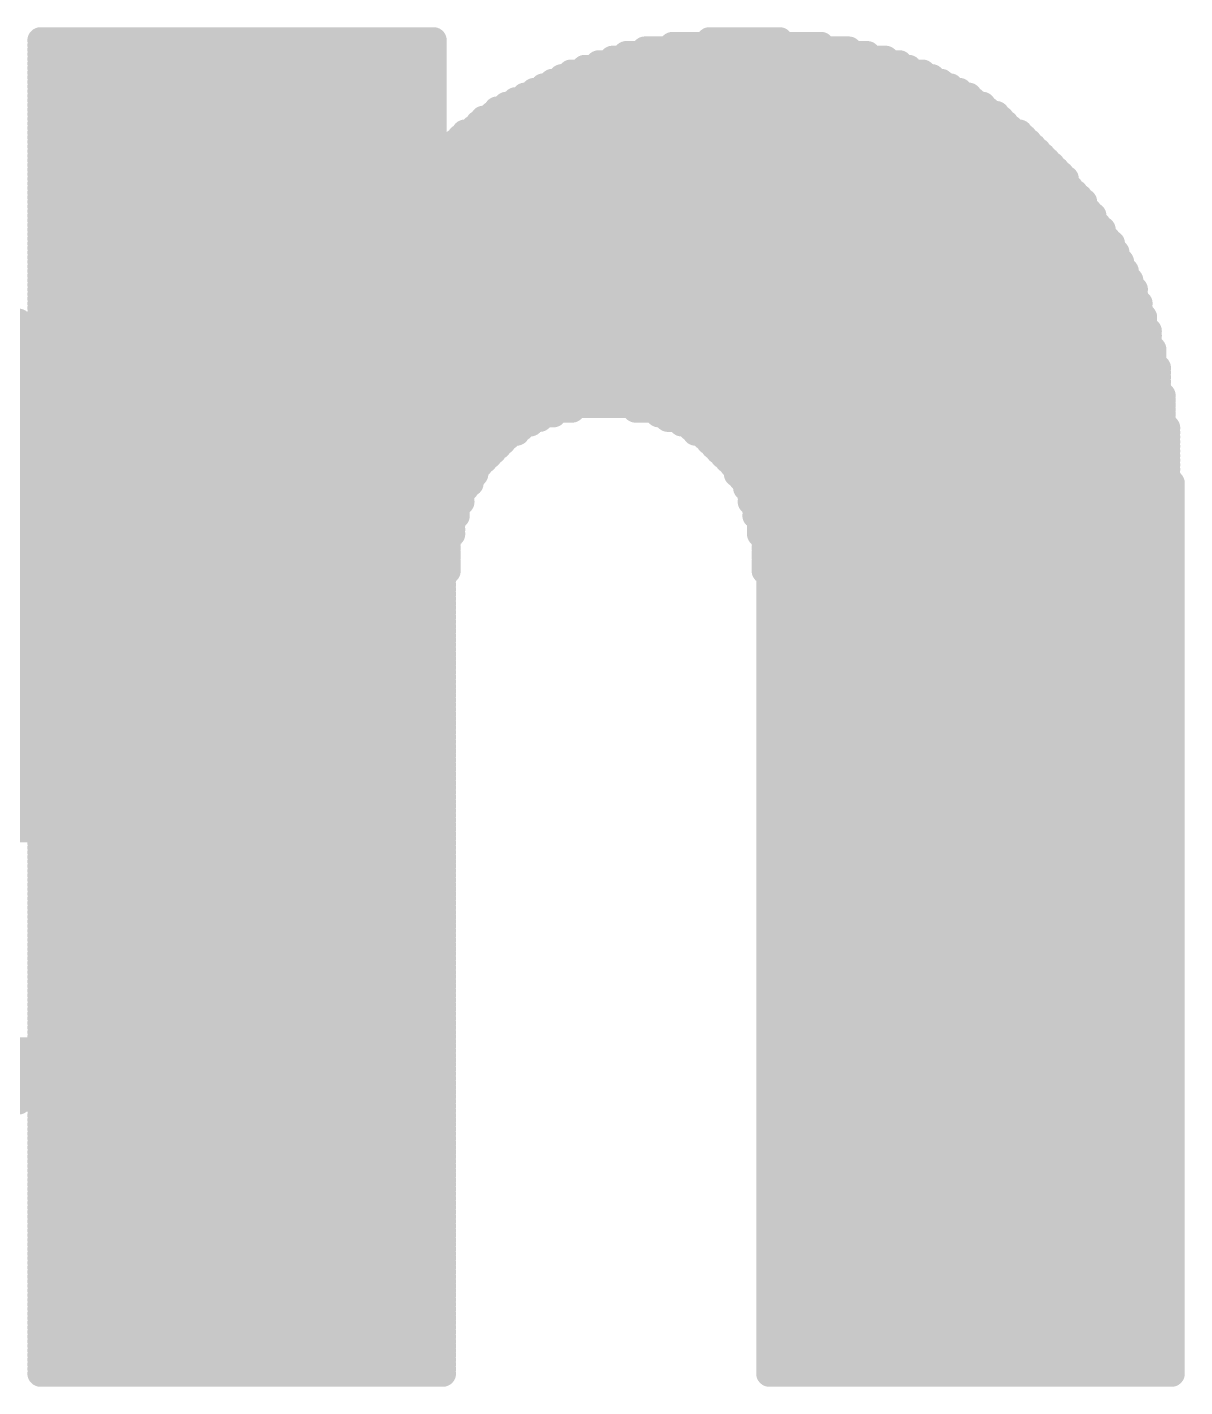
# Model space of a CAD drawing. Extents: x 97 to 206, y 100 to 175.
# Drawn here: x 149.69 to 151.881, y 147.987 to 150.56 of the extents above; entities that cross this region are included whole.
import ezdxf

# ---------------------------------------------------------------- set-up
doc = ezdxf.new("R2010")
doc.units = 0
doc.layers.get('0').update_dxf_attribs({"linetype": 'CONTINUOUS'})
doc.layers.add('SILK-TOP_PHO', color=9, linetype='CONTINUOUS')

# ---------------------------------------------------------------- blocks, each defined once
blk = doc.blocks.new('ROUND_117')
at = {"const_width": 0.02502}
blk.add_lwpolyline([(-0.01251, 0, 1), (0.01251, 0, 1)], format="xyb", close=True, dxfattribs=at)

msp = doc.modelspace()

# ---------------------------------------------------------------- linework, layer by layer
at = {"layer": 'SILK-TOP_PHO', "const_width": 0.050038}
for points in [[(149.714966, 150.535386), (150.458678, 150.535386)], [(149.714966, 150.526496), (150.458678, 150.526496)], [(150.911052, 150.526496), (151.19223, 150.526496)], [(150.980902, 150.535386), (151.113744, 150.535386)], [(149.714966, 150.51786), (150.458678, 150.51786)], [(149.714966, 150.509224), (150.458678, 150.509224)], [(150.823676, 150.509224), (151.279606, 150.509224)], [(150.858728, 150.51786), (151.244554, 150.51786)], [(149.714966, 150.500334), (150.458678, 150.500334)], [(149.714966, 150.491698), (150.458678, 150.491698)], [(149.714966, 150.483062), (150.458678, 150.483062)], [(150.74519, 150.483062), (151.358092, 150.483062)], [(150.771352, 150.491698), (151.340566, 150.491698)], [(150.797514, 150.500334), (151.314404, 150.500334)], [(149.714966, 150.474172), (150.458678, 150.474172)], [(149.714966, 150.465536), (150.458678, 150.465536)], [(149.714966, 150.456646), (150.458678, 150.456646)], [(150.683976, 150.456646), (151.419306, 150.456646)], [(150.701502, 150.465536), (151.40178, 150.465536)], [(150.719028, 150.474172), (151.384254, 150.474172)], [(149.714966, 150.44801), (150.458678, 150.44801)], [(149.714966, 150.439374), (150.458678, 150.439374)], [(149.714966, 150.430484), (150.458678, 150.430484)], [(150.631652, 150.430484), (151.47163, 150.430484)], [(150.649178, 150.439374), (151.454104, 150.439374)], [(150.666704, 150.44801), (151.436578, 150.44801)], [(149.714966, 150.421848), (150.458678, 150.421848)], [(149.714966, 150.413212), (150.458678, 150.413212)], [(149.714966, 150.404322), (150.458678, 150.404322)], [(150.579328, 150.404322), (151.506428, 150.404322)], [(150.596854, 150.413212), (151.497792, 150.413212)], [(150.614126, 150.421848), (151.480266, 150.421848)], [(149.714966, 150.395686), (150.458678, 150.395686)], [(149.714966, 150.386796), (150.458678, 150.386796)], [(149.714966, 150.37816), (150.458678, 150.37816)], [(150.544276, 150.37816), (151.54148, 150.37816)], [(150.553166, 150.386796), (151.532844, 150.386796)], [(150.570438, 150.395686), (151.523954, 150.395686)], [(149.714966, 150.369524), (150.458678, 150.369524)], [(149.714966, 150.360634), (150.458678, 150.360634)], [(149.714966, 150.351998), (150.458678, 150.351998)], [(150.509478, 150.351998), (151.576278, 150.351998)], [(150.518114, 150.360634), (151.567642, 150.360634)], [(150.53564, 150.369524), (151.550116, 150.369524)], [(149.714966, 150.343362), (150.458678, 150.343362)], [(149.714966, 150.334472), (150.458678, 150.334472)], [(149.714966, 150.325836), (150.458678, 150.325836)], [(150.483316, 150.325836), (151.602694, 150.325836)], [(150.491952, 150.334472), (151.593804, 150.334472)], [(150.500588, 150.343362), (151.585168, 150.343362)], [(149.714966, 150.316946), (150.458678, 150.316946)], [(149.714966, 150.30831), (151.619966, 150.30831)], [(149.714966, 150.299674), (151.628856, 150.299674)], [(150.474426, 150.316946), (151.61133, 150.316946)], [(149.714966, 150.290784), (151.637492, 150.290784)], [(149.714966, 150.282148), (151.646128, 150.282148)], [(149.714966, 150.273512), (151.655018, 150.273512)], [(149.714966, 150.264622), (151.655018, 150.264622)], [(149.714966, 150.255986), (151.663654, 150.255986)], [(149.714966, 150.247096), (151.672544, 150.247096)], [(149.714966, 150.23846), (151.68118, 150.23846)], [(149.714966, 150.229824), (151.689816, 150.229824)], [(149.714966, 150.220934), (151.689816, 150.220934)], [(149.714966, 150.212298), (151.698706, 150.212298)], [(149.714966, 150.203662), (151.707342, 150.203662)], [(149.714966, 150.194772), (151.707342, 150.194772)], [(149.714966, 150.186136), (151.715978, 150.186136)], [(149.714966, 150.177246), (151.724868, 150.177246)], [(149.714966, 150.16861), (151.724868, 150.16861)], [(149.714966, 150.159974), (151.733504, 150.159974)], [(149.714966, 150.151084), (151.742394, 150.151084)], [(149.714966, 150.142448), (151.742394, 150.142448)], [(149.714966, 150.133812), (151.75103, 150.133812)], [(149.714966, 150.124922), (151.75103, 150.124922)], [(149.714966, 150.116286), (151.759666, 150.116286)], [(149.714966, 150.107396), (151.759666, 150.107396)], [(149.714966, 150.09876), (151.768556, 150.09876)], [(149.714966, 150.090124), (151.768556, 150.090124)], [(149.714966, 150.081234), (151.777192, 150.081234)], [(149.714966, 150.072598), (151.777192, 150.072598)], [(149.714966, 150.063962), (151.785828, 150.063962)], [(149.714966, 150.055072), (151.785828, 150.055072)], [(149.714966, 150.046436), (151.785828, 150.046436)], [(149.714966, 150.037546), (151.794718, 150.037546)], [(149.714966, 150.02891), (151.794718, 150.02891)], [(149.714966, 150.020274), (151.794718, 150.020274)], [(147.593304, 149.994112), (149.673056, 149.994112)], [(147.60194, 150.002748), (149.673056, 150.002748)], [(149.714966, 150.011384), (151.803354, 150.011384)], [(149.714966, 150.002748), (151.803354, 150.002748)], [(149.714966, 149.994112), (151.803354, 149.994112)], [(147.575778, 149.967696), (149.690328, 149.967696)], [(147.584414, 149.985222), (149.681692, 149.985222)], [(147.584414, 149.976586), (149.690328, 149.976586)], [(149.714966, 149.985222), (151.812244, 149.985222)], [(149.714966, 149.976586), (151.812244, 149.976586)], [(149.714966, 149.967696), (151.812244, 149.967696)], [(147.558252, 149.941534), (151.82088, 149.941534)], [(147.566888, 149.95906), (149.699218, 149.95906)], [(147.566888, 149.950424), (151.82088, 149.950424)], [(149.714966, 149.95906), (151.812244, 149.95906)], [(147.549616, 149.932898), (151.82088, 149.932898)], [(148.667216, 149.924262), (151.82088, 149.924262)], [(148.745702, 149.915372), (151.829516, 149.915372)], [(148.780754, 149.906736), (151.829516, 149.906736)], [(148.815552, 149.897846), (151.829516, 149.897846)], [(148.833078, 149.88921), (151.829516, 149.88921)], [(148.85924, 149.880574), (151.829516, 149.880574)], [(148.876766, 149.871684), (151.829516, 149.871684)], [(148.894038, 149.863048), (151.838406, 149.863048)], [(148.911564, 149.854412), (151.838406, 149.854412)], [(148.920454, 149.845522), (151.838406, 149.845522)], [(148.937726, 149.836886), (150.720806, 149.836886)], [(150.841202, 149.836886), (151.838406, 149.836886)], [(148.946616, 149.827996), (150.685754, 149.827996)], [(148.955252, 149.81936), (150.659592, 149.81936)], [(148.972778, 149.810724), (150.642066, 149.810724)], [(150.88489, 149.827996), (151.838406, 149.827996)], [(150.902416, 149.81936), (151.838406, 149.81936)], [(150.928578, 149.810724), (151.838406, 149.810724)], [(148.981414, 149.801834), (150.624794, 149.801834)], [(148.990304, 149.793198), (150.615904, 149.793198)], [(148.99894, 149.784562), (150.598378, 149.784562)], [(150.946104, 149.801834), (151.847042, 149.801834)], [(150.95474, 149.793198), (151.847042, 149.793198)], [(150.972266, 149.784562), (151.847042, 149.784562)], [(149.007576, 149.775672), (150.589742, 149.775672)], [(149.016466, 149.767036), (150.581106, 149.767036)], [(149.025102, 149.758146), (150.572216, 149.758146)], [(150.980902, 149.775672), (151.847042, 149.775672)], [(150.989538, 149.767036), (151.847042, 149.767036)], [(150.998428, 149.758146), (151.847042, 149.758146)], [(149.033738, 149.74951), (150.56358, 149.74951)], [(149.042628, 149.740874), (150.554944, 149.740874)], [(149.042628, 149.731984), (150.546054, 149.731984)], [(151.007064, 149.74951), (151.847042, 149.74951)], [(151.015954, 149.740874), (151.847042, 149.740874)], [(151.02459, 149.731984), (151.847042, 149.731984)], [(149.051264, 149.723348), (150.537418, 149.723348)], [(149.060154, 149.714712), (150.537418, 149.714712)], [(149.06879, 149.705822), (150.528528, 149.705822)], [(151.033226, 149.723348), (151.847042, 149.723348)], [(151.033226, 149.714712), (151.847042, 149.714712)], [(151.042116, 149.705822), (151.847042, 149.705822)], [(149.06879, 149.697186), (150.528528, 149.697186)], [(149.077426, 149.688296), (150.519892, 149.688296)], [(149.077426, 149.67966), (150.511256, 149.67966)], [(151.050752, 149.697186), (151.855678, 149.697186)], [(151.050752, 149.688296), (151.855678, 149.688296)], [(151.059388, 149.67966), (151.855678, 149.67966)], [(149.086316, 149.671024), (150.511256, 149.671024)], [(149.086316, 149.662134), (150.511256, 149.662134)], [(149.094952, 149.653498), (150.502366, 149.653498)], [(151.059388, 149.671024), (151.855678, 149.671024)], [(151.059388, 149.662134), (151.855678, 149.662134)], [(151.068278, 149.653498), (151.855678, 149.653498)], [(149.094952, 149.644862), (150.502366, 149.644862)], [(149.103588, 149.635972), (150.502366, 149.635972)], [(149.103588, 149.627336), (150.49373, 149.627336)], [(151.068278, 149.644862), (151.855678, 149.644862)], [(151.068278, 149.635972), (151.855678, 149.635972)], [(151.076914, 149.627336), (151.855678, 149.627336)], [(149.103588, 149.618446), (150.49373, 149.618446)], [(149.103588, 149.60981), (150.49373, 149.60981)], [(149.112478, 149.601174), (150.49373, 149.601174)], [(151.076914, 149.618446), (151.855678, 149.618446)], [(151.076914, 149.60981), (151.855678, 149.60981)], [(151.076914, 149.601174), (151.855678, 149.601174)], [(149.112478, 149.592284), (150.485094, 149.592284)], [(149.112478, 149.583648), (150.485094, 149.583648)], [(149.112478, 149.575012), (150.485094, 149.575012)], [(151.085804, 149.592284), (151.855678, 149.592284)], [(151.085804, 149.583648), (151.855678, 149.583648)], [(151.085804, 149.575012), (151.855678, 149.575012)], [(149.121114, 149.566122), (150.485094, 149.566122)], [(149.121114, 149.557486), (150.485094, 149.557486)], [(149.121114, 149.548596), (150.485094, 149.548596)], [(151.085804, 149.566122), (151.855678, 149.566122)], [(151.085804, 149.557486), (151.855678, 149.557486)], [(151.085804, 149.548596), (151.855678, 149.548596)], [(149.121114, 149.53996), (150.485094, 149.53996)], [(149.121114, 149.531324), (150.485094, 149.531324)], [(151.085804, 149.53996), (151.855678, 149.53996)], [(151.085804, 149.531324), (151.855678, 149.531324)], [(146.789902, 149.513798), (150.476204, 149.513798)], [(146.789902, 149.505162), (150.476204, 149.505162)], [(149.121114, 149.522434), (150.476204, 149.522434)], [(151.09444, 149.522434), (151.855678, 149.522434)], [(151.09444, 149.513798), (151.855678, 149.513798)], [(151.09444, 149.505162), (151.855678, 149.505162)], [(146.789902, 149.496272), (150.476204, 149.496272)], [(146.789902, 149.487636), (150.476204, 149.487636)], [(146.789902, 149.478746), (150.476204, 149.478746)], [(151.09444, 149.496272), (151.855678, 149.496272)], [(151.09444, 149.487636), (151.855678, 149.487636)], [(151.09444, 149.478746), (151.855678, 149.478746)], [(146.781266, 149.47011), (150.476204, 149.47011)], [(146.781266, 149.461474), (150.476204, 149.461474)], [(146.781266, 149.452584), (150.476204, 149.452584)], [(151.09444, 149.47011), (151.855678, 149.47011)], [(151.09444, 149.461474), (151.855678, 149.461474)], [(151.09444, 149.452584), (151.855678, 149.452584)], [(146.772376, 149.426422), (150.476204, 149.426422)], [(146.781266, 149.443948), (150.476204, 149.443948)], [(146.781266, 149.435312), (150.476204, 149.435312)], [(151.09444, 149.443948), (151.855678, 149.443948)], [(151.09444, 149.435312), (151.855678, 149.435312)], [(151.09444, 149.426422), (151.855678, 149.426422)], [(146.76374, 149.408896), (150.476204, 149.408896)], [(146.76374, 149.40026), (150.476204, 149.40026)], [(146.772376, 149.417786), (150.476204, 149.417786)], [(151.09444, 149.417786), (151.855678, 149.417786)], [(151.09444, 149.408896), (151.855678, 149.408896)], [(151.09444, 149.40026), (151.855678, 149.40026)], [(146.746214, 149.374098), (150.476204, 149.374098)], [(146.755104, 149.391624), (150.476204, 149.391624)], [(146.755104, 149.382734), (150.476204, 149.382734)], [(151.09444, 149.391624), (151.855678, 149.391624)], [(151.09444, 149.382734), (151.855678, 149.382734)], [(151.09444, 149.374098), (151.855678, 149.374098)], [(146.728688, 149.347936), (150.476204, 149.347936)], [(146.737578, 149.356572), (150.476204, 149.356572)], [(146.746214, 149.365462), (150.476204, 149.365462)], [(151.09444, 149.365462), (151.855678, 149.365462)], [(151.09444, 149.356572), (151.855678, 149.356572)], [(151.09444, 149.347936), (151.855678, 149.347936)], [(146.702526, 149.321774), (150.476204, 149.321774)], [(146.711416, 149.33041), (150.476204, 149.33041)], [(146.720052, 149.339046), (150.476204, 149.339046)], [(151.09444, 149.339046), (151.855678, 149.339046)], [(151.09444, 149.33041), (151.855678, 149.33041)], [(151.09444, 149.321774), (151.855678, 149.321774)], [(146.667728, 149.295612), (150.476204, 149.295612)], [(146.685254, 149.304248), (150.476204, 149.304248)], [(146.69389, 149.312884), (150.476204, 149.312884)], [(151.09444, 149.312884), (151.855678, 149.312884)], [(151.09444, 149.304248), (151.855678, 149.304248)], [(151.09444, 149.295612), (151.855678, 149.295612)], [(146.62404, 149.269196), (150.476204, 149.269196)], [(146.641566, 149.278086), (150.476204, 149.278086)], [(146.658838, 149.286722), (150.476204, 149.286722)], [(151.09444, 149.286722), (151.855678, 149.286722)], [(151.09444, 149.278086), (151.855678, 149.278086)], [(151.09444, 149.269196), (151.855678, 149.269196)], [(146.126454, 149.251924), (150.476204, 149.251924)], [(146.126454, 149.243034), (150.476204, 149.243034)], [(146.588988, 149.26056), (150.476204, 149.26056)], [(151.09444, 149.26056), (151.855678, 149.26056)], [(151.09444, 149.251924), (151.855678, 149.251924)], [(151.09444, 149.243034), (151.855678, 149.243034)], [(146.117564, 149.225762), (150.476204, 149.225762)], [(146.117564, 149.216872), (150.476204, 149.216872)], [(146.126454, 149.234398), (150.476204, 149.234398)], [(151.09444, 149.234398), (151.855678, 149.234398)], [(151.09444, 149.225762), (151.855678, 149.225762)], [(151.09444, 149.216872), (151.855678, 149.216872)], [(146.100038, 149.19071), (150.476204, 149.19071)], [(146.108928, 149.208236), (150.476204, 149.208236)], [(146.108928, 149.199346), (150.476204, 149.199346)], [(151.09444, 149.208236), (151.855678, 149.208236)], [(151.09444, 149.199346), (151.855678, 149.199346)], [(151.09444, 149.19071), (151.855678, 149.19071)], [(146.091402, 149.164548), (150.476204, 149.164548)], [(146.100038, 149.182074), (150.476204, 149.182074)], [(146.100038, 149.173184), (150.476204, 149.173184)], [(151.09444, 149.182074), (151.855678, 149.182074)], [(151.09444, 149.173184), (151.855678, 149.173184)], [(151.09444, 149.164548), (151.855678, 149.164548)], [(146.082766, 149.147022), (150.476204, 149.147022)], [(146.082766, 149.138386), (150.476204, 149.138386)], [(146.091402, 149.155912), (150.476204, 149.155912)], [(151.09444, 149.155912), (151.855678, 149.155912)], [(151.09444, 149.147022), (151.855678, 149.147022)], [(151.09444, 149.138386), (151.855678, 149.138386)], [(146.06524, 149.112224), (150.476204, 149.112224)], [(146.073876, 149.129496), (150.476204, 149.129496)], [(146.073876, 149.12086), (150.476204, 149.12086)], [(151.09444, 149.129496), (151.855678, 149.129496)], [(151.09444, 149.12086), (151.855678, 149.12086)], [(151.09444, 149.112224), (151.855678, 149.112224)], [(146.056604, 149.086062), (150.476204, 149.086062)], [(146.06524, 149.103334), (150.476204, 149.103334)], [(146.06524, 149.094698), (150.476204, 149.094698)], [(151.09444, 149.103334), (151.855678, 149.103334)], [(151.09444, 149.094698), (151.855678, 149.094698)], [(151.09444, 149.086062), (151.855678, 149.086062)], [(146.047714, 149.068536), (150.476204, 149.068536)], [(146.047714, 149.059646), (150.476204, 149.059646)], [(146.056604, 149.077172), (150.476204, 149.077172)], [(151.09444, 149.077172), (151.855678, 149.077172)], [(151.09444, 149.068536), (151.855678, 149.068536)], [(151.09444, 149.059646), (151.855678, 149.059646)], [(146.039078, 149.05101), (150.476204, 149.05101)], [(146.039078, 149.042374), (150.476204, 149.042374)], [(151.09444, 149.05101), (151.855678, 149.05101)], [(151.09444, 149.042374), (151.855678, 149.042374)], [(149.714966, 149.033484), (150.476204, 149.033484)], [(149.714966, 149.024848), (150.476204, 149.024848)], [(149.714966, 149.016212), (150.476204, 149.016212)], [(151.09444, 149.033484), (151.855678, 149.033484)], [(151.09444, 149.024848), (151.855678, 149.024848)], [(151.09444, 149.016212), (151.855678, 149.016212)], [(149.714966, 149.007322), (150.476204, 149.007322)], [(149.714966, 148.998686), (150.476204, 148.998686)], [(149.714966, 148.989796), (150.476204, 148.989796)], [(151.09444, 149.007322), (151.855678, 149.007322)], [(151.09444, 148.998686), (151.855678, 148.998686)], [(151.09444, 148.989796), (151.855678, 148.989796)], [(149.714966, 148.98116), (150.476204, 148.98116)], [(149.714966, 148.972524), (150.476204, 148.972524)], [(149.714966, 148.963634), (150.476204, 148.963634)], [(151.09444, 148.98116), (151.855678, 148.98116)], [(151.09444, 148.972524), (151.855678, 148.972524)], [(151.09444, 148.963634), (151.855678, 148.963634)], [(149.714966, 148.954998), (150.476204, 148.954998)], [(149.714966, 148.946362), (150.476204, 148.946362)], [(149.714966, 148.937472), (150.476204, 148.937472)], [(151.09444, 148.954998), (151.855678, 148.954998)], [(151.09444, 148.946362), (151.855678, 148.946362)], [(151.09444, 148.937472), (151.855678, 148.937472)], [(149.714966, 148.928836), (150.476204, 148.928836)], [(149.714966, 148.919946), (150.476204, 148.919946)], [(149.714966, 148.91131), (150.476204, 148.91131)], [(151.09444, 148.928836), (151.855678, 148.928836)], [(151.09444, 148.919946), (151.855678, 148.919946)], [(151.09444, 148.91131), (151.855678, 148.91131)], [(149.714966, 148.902674), (150.476204, 148.902674)], [(149.714966, 148.893784), (150.476204, 148.893784)], [(149.714966, 148.885148), (150.476204, 148.885148)], [(151.09444, 148.902674), (151.855678, 148.902674)], [(151.09444, 148.893784), (151.855678, 148.893784)], [(151.09444, 148.885148), (151.855678, 148.885148)], [(149.714966, 148.876512), (150.476204, 148.876512)], [(149.714966, 148.867622), (150.476204, 148.867622)], [(149.714966, 148.858986), (150.476204, 148.858986)], [(151.09444, 148.876512), (151.855678, 148.876512)], [(151.09444, 148.867622), (151.855678, 148.867622)], [(151.09444, 148.858986), (151.855678, 148.858986)], [(149.714966, 148.850096), (150.476204, 148.850096)], [(149.714966, 148.84146), (150.476204, 148.84146)], [(149.714966, 148.832824), (150.476204, 148.832824)], [(151.09444, 148.850096), (151.855678, 148.850096)], [(151.09444, 148.84146), (151.855678, 148.84146)], [(151.09444, 148.832824), (151.855678, 148.832824)], [(149.714966, 148.823934), (150.476204, 148.823934)], [(149.714966, 148.815298), (150.476204, 148.815298)], [(149.714966, 148.806662), (150.476204, 148.806662)], [(151.09444, 148.823934), (151.855678, 148.823934)], [(151.09444, 148.815298), (151.855678, 148.815298)], [(151.09444, 148.806662), (151.855678, 148.806662)], [(149.714966, 148.797772), (150.476204, 148.797772)], [(149.714966, 148.789136), (150.476204, 148.789136)], [(149.714966, 148.780246), (150.476204, 148.780246)], [(151.09444, 148.797772), (151.855678, 148.797772)], [(151.09444, 148.789136), (151.855678, 148.789136)], [(151.09444, 148.780246), (151.855678, 148.780246)], [(149.714966, 148.77161), (150.476204, 148.77161)], [(149.714966, 148.762974), (150.476204, 148.762974)], [(149.714966, 148.754084), (150.476204, 148.754084)], [(151.09444, 148.77161), (151.855678, 148.77161)], [(151.09444, 148.762974), (151.855678, 148.762974)], [(151.09444, 148.754084), (151.855678, 148.754084)], [(149.714966, 148.745448), (150.476204, 148.745448)], [(149.714966, 148.736812), (150.476204, 148.736812)], [(149.714966, 148.727922), (150.476204, 148.727922)], [(151.09444, 148.745448), (151.855678, 148.745448)], [(151.09444, 148.736812), (151.855678, 148.736812)], [(151.09444, 148.727922), (151.855678, 148.727922)], [(149.714966, 148.719286), (150.476204, 148.719286)], [(149.714966, 148.710396), (150.476204, 148.710396)], [(149.714966, 148.70176), (150.476204, 148.70176)], [(151.09444, 148.719286), (151.855678, 148.719286)], [(151.09444, 148.710396), (151.855678, 148.710396)], [(151.09444, 148.70176), (151.855678, 148.70176)], [(149.714966, 148.693124), (150.476204, 148.693124)], [(149.714966, 148.684234), (150.476204, 148.684234)], [(149.714966, 148.675598), (150.476204, 148.675598)], [(151.09444, 148.693124), (151.855678, 148.693124)], [(151.09444, 148.684234), (151.855678, 148.684234)], [(151.09444, 148.675598), (151.855678, 148.675598)], [(149.714966, 148.666962), (150.476204, 148.666962)], [(149.714966, 148.658072), (150.476204, 148.658072)], [(149.714966, 148.649436), (150.476204, 148.649436)], [(151.09444, 148.666962), (151.855678, 148.666962)], [(151.09444, 148.658072), (151.855678, 148.658072)], [(151.09444, 148.649436), (151.855678, 148.649436)], [(147.540726, 148.623274), (150.476204, 148.623274)], [(149.714966, 148.640546), (150.476204, 148.640546)], [(149.714966, 148.63191), (150.476204, 148.63191)], [(151.09444, 148.640546), (151.855678, 148.640546)], [(151.09444, 148.63191), (151.855678, 148.63191)], [(151.09444, 148.623274), (151.855678, 148.623274)], [(147.549616, 148.614384), (150.476204, 148.614384)], [(147.558252, 148.605748), (150.476204, 148.605748)], [(147.558252, 148.597112), (149.699218, 148.597112)], [(149.714966, 148.597112), (150.476204, 148.597112)], [(151.09444, 148.614384), (151.855678, 148.614384)], [(151.09444, 148.605748), (151.855678, 148.605748)], [(151.09444, 148.597112), (151.855678, 148.597112)], [(147.566888, 148.588222), (149.699218, 148.588222)], [(147.566888, 148.579586), (149.690328, 148.579586)], [(147.575778, 148.570696), (149.690328, 148.570696)], [(149.714966, 148.588222), (150.476204, 148.588222)], [(149.714966, 148.579586), (150.476204, 148.579586)], [(149.714966, 148.570696), (150.476204, 148.570696)], [(151.09444, 148.588222), (151.855678, 148.588222)], [(151.09444, 148.579586), (151.855678, 148.579586)], [(151.09444, 148.570696), (151.855678, 148.570696)], [(147.584414, 148.56206), (149.681692, 148.56206)], [(147.593304, 148.553424), (149.681692, 148.553424)], [(149.714966, 148.56206), (150.476204, 148.56206)], [(149.714966, 148.553424), (150.476204, 148.553424)], [(151.09444, 148.56206), (151.855678, 148.56206)], [(151.09444, 148.553424), (151.855678, 148.553424)], [(147.593304, 148.544534), (149.673056, 148.544534)], [(147.60194, 148.535898), (149.673056, 148.535898)], [(147.610576, 148.527262), (149.673056, 148.527262)], [(149.714966, 148.544534), (150.476204, 148.544534)], [(149.714966, 148.535898), (150.476204, 148.535898)], [(149.714966, 148.527262), (150.476204, 148.527262)], [(151.09444, 148.544534), (151.855678, 148.544534)], [(151.09444, 148.535898), (151.855678, 148.535898)], [(151.09444, 148.527262), (151.855678, 148.527262)], [(149.714966, 148.518372), (150.476204, 148.518372)], [(149.714966, 148.509736), (150.476204, 148.509736)], [(149.714966, 148.500846), (150.476204, 148.500846)], [(151.09444, 148.518372), (151.855678, 148.518372)], [(151.09444, 148.509736), (151.855678, 148.509736)], [(151.09444, 148.500846), (151.855678, 148.500846)], [(149.714966, 148.49221), (150.476204, 148.49221)], [(149.714966, 148.483574), (150.476204, 148.483574)], [(149.714966, 148.474684), (150.476204, 148.474684)], [(151.09444, 148.49221), (151.855678, 148.49221)], [(151.09444, 148.483574), (151.855678, 148.483574)], [(151.09444, 148.474684), (151.855678, 148.474684)], [(149.714966, 148.466048), (150.476204, 148.466048)], [(149.714966, 148.457412), (150.476204, 148.457412)], [(149.714966, 148.448522), (150.476204, 148.448522)], [(151.09444, 148.466048), (151.855678, 148.466048)], [(151.09444, 148.457412), (151.855678, 148.457412)], [(151.09444, 148.448522), (151.855678, 148.448522)], [(149.714966, 148.439886), (150.476204, 148.439886)], [(149.714966, 148.430996), (150.476204, 148.430996)], [(149.714966, 148.42236), (150.476204, 148.42236)], [(151.09444, 148.439886), (151.855678, 148.439886)], [(151.09444, 148.430996), (151.855678, 148.430996)], [(151.09444, 148.42236), (151.855678, 148.42236)], [(149.714966, 148.413724), (150.476204, 148.413724)], [(149.714966, 148.404834), (150.476204, 148.404834)], [(149.714966, 148.396198), (150.476204, 148.396198)], [(151.09444, 148.413724), (151.855678, 148.413724)], [(151.09444, 148.404834), (151.855678, 148.404834)], [(151.09444, 148.396198), (151.855678, 148.396198)], [(149.714966, 148.387562), (150.476204, 148.387562)], [(149.714966, 148.378672), (150.476204, 148.378672)], [(149.714966, 148.370036), (150.476204, 148.370036)], [(151.09444, 148.387562), (151.855678, 148.387562)], [(151.09444, 148.378672), (151.855678, 148.378672)], [(151.09444, 148.370036), (151.855678, 148.370036)], [(149.714966, 148.361146), (150.476204, 148.361146)], [(149.714966, 148.35251), (150.476204, 148.35251)], [(149.714966, 148.343874), (150.476204, 148.343874)], [(151.09444, 148.361146), (151.855678, 148.361146)], [(151.09444, 148.35251), (151.855678, 148.35251)], [(151.09444, 148.343874), (151.855678, 148.343874)], [(149.714966, 148.334984), (150.476204, 148.334984)], [(149.714966, 148.326348), (150.476204, 148.326348)], [(149.714966, 148.317712), (150.476204, 148.317712)], [(151.09444, 148.334984), (151.855678, 148.334984)], [(151.09444, 148.326348), (151.855678, 148.326348)], [(151.09444, 148.317712), (151.855678, 148.317712)], [(149.714966, 148.308822), (150.476204, 148.308822)], [(149.714966, 148.300186), (150.476204, 148.300186)], [(149.714966, 148.291296), (150.476204, 148.291296)], [(151.09444, 148.308822), (151.855678, 148.308822)], [(151.09444, 148.300186), (151.855678, 148.300186)], [(151.09444, 148.291296), (151.855678, 148.291296)], [(149.714966, 148.28266), (150.476204, 148.28266)], [(149.714966, 148.274024), (150.476204, 148.274024)], [(149.714966, 148.265134), (150.476204, 148.265134)], [(151.09444, 148.28266), (151.855678, 148.28266)], [(151.09444, 148.274024), (151.855678, 148.274024)], [(151.09444, 148.265134), (151.855678, 148.265134)], [(149.714966, 148.256498), (150.476204, 148.256498)], [(149.714966, 148.247862), (150.476204, 148.247862)], [(149.714966, 148.238972), (150.476204, 148.238972)], [(151.09444, 148.256498), (151.855678, 148.256498)], [(151.09444, 148.247862), (151.855678, 148.247862)], [(151.09444, 148.238972), (151.855678, 148.238972)], [(149.714966, 148.230336), (150.476204, 148.230336)], [(149.714966, 148.221446), (150.476204, 148.221446)], [(149.714966, 148.21281), (150.476204, 148.21281)], [(151.09444, 148.230336), (151.855678, 148.230336)], [(151.09444, 148.221446), (151.855678, 148.221446)], [(151.09444, 148.21281), (151.855678, 148.21281)], [(149.714966, 148.204174), (150.476204, 148.204174)], [(149.714966, 148.195284), (150.476204, 148.195284)], [(149.714966, 148.186648), (150.476204, 148.186648)], [(151.09444, 148.204174), (151.855678, 148.204174)], [(151.09444, 148.195284), (151.855678, 148.195284)], [(151.09444, 148.186648), (151.855678, 148.186648)], [(149.714966, 148.178012), (150.476204, 148.178012)], [(149.714966, 148.169122), (150.476204, 148.169122)], [(149.714966, 148.160486), (150.476204, 148.160486)], [(151.09444, 148.178012), (151.855678, 148.178012)], [(151.09444, 148.169122), (151.855678, 148.169122)], [(151.09444, 148.160486), (151.855678, 148.160486)], [(149.714966, 148.151596), (150.476204, 148.151596)], [(149.714966, 148.14296), (150.476204, 148.14296)], [(149.714966, 148.134324), (150.476204, 148.134324)], [(151.09444, 148.151596), (151.855678, 148.151596)], [(151.09444, 148.14296), (151.855678, 148.14296)], [(151.09444, 148.134324), (151.855678, 148.134324)], [(149.714966, 148.125434), (150.476204, 148.125434)], [(149.714966, 148.116798), (150.476204, 148.116798)], [(149.714966, 148.108162), (150.476204, 148.108162)], [(151.09444, 148.125434), (151.855678, 148.125434)], [(151.09444, 148.116798), (151.855678, 148.116798)], [(151.09444, 148.108162), (151.855678, 148.108162)], [(149.714966, 148.099272), (150.476204, 148.099272)], [(149.714966, 148.090636), (150.476204, 148.090636)], [(149.714966, 148.081746), (150.476204, 148.081746)], [(151.09444, 148.099272), (151.855678, 148.099272)], [(151.09444, 148.090636), (151.855678, 148.090636)], [(151.09444, 148.081746), (151.855678, 148.081746)], [(149.714966, 148.07311), (150.476204, 148.07311)], [(149.714966, 148.064474), (150.476204, 148.064474)], [(151.09444, 148.07311), (151.855678, 148.07311)], [(151.09444, 148.064474), (151.855678, 148.064474)], [(149.714966, 148.055584), (150.476204, 148.055584)], [(149.714966, 148.046948), (150.476204, 148.046948)], [(149.714966, 148.038312), (150.476204, 148.038312)], [(151.09444, 148.055584), (151.855678, 148.055584)], [(151.09444, 148.046948), (151.855678, 148.046948)], [(151.09444, 148.038312), (151.855678, 148.038312)], [(149.714966, 148.029422), (150.476204, 148.029422)], [(149.714966, 148.020786), (150.476204, 148.020786)], [(149.714966, 148.011896), (150.476204, 148.011896)], [(151.09444, 148.029422), (151.855678, 148.029422)], [(151.09444, 148.020786), (151.855678, 148.020786)], [(151.09444, 148.011896), (151.855678, 148.011896)]]:
    msp.add_lwpolyline(points, dxfattribs=at)

# ---------------------------------------------------------------- block references
at = {"layer": 'SILK-TOP_PHO'}
for p in [(149.714966, 150.535386), (149.714966, 150.526496), (150.458678, 150.535386), (150.458678, 150.526496), (150.911052, 150.526496), (150.980902, 150.535386), (151.113744, 150.535386), (151.19223, 150.526496), (149.714966, 150.51786), (149.714966, 150.509224), (150.458678, 150.51786), (150.458678, 150.509224), (150.823676, 150.509224), (150.858728, 150.51786), (151.244554, 150.51786), (151.279606, 150.509224), (149.714966, 150.500334), (149.714966, 150.491698), (149.714966, 150.483062), (150.458678, 150.500334), (150.458678, 150.491698), (150.458678, 150.483062), (150.74519, 150.483062), (150.771352, 150.491698), (150.797514, 150.500334), (151.314404, 150.500334), (151.340566, 150.491698), (151.358092, 150.483062), (149.714966, 150.474172), (149.714966, 150.465536), (149.714966, 150.456646), (150.458678, 150.474172), (150.458678, 150.465536), (150.458678, 150.456646), (150.683976, 150.456646), (150.701502, 150.465536), (150.719028, 150.474172), (151.384254, 150.474172), (151.40178, 150.465536), (151.419306, 150.456646), (149.714966, 150.44801), (149.714966, 150.439374), (149.714966, 150.430484), (150.458678, 150.44801), (150.458678, 150.439374), (150.458678, 150.430484), (150.631652, 150.430484), (150.649178, 150.439374), (150.666704, 150.44801), (151.436578, 150.44801), (151.454104, 150.439374), (151.47163, 150.430484), (149.714966, 150.421848), (149.714966, 150.413212), (149.714966, 150.404322), (150.458678, 150.421848), (150.458678, 150.413212), (150.458678, 150.404322), (150.579328, 150.404322), (150.596854, 150.413212), (150.614126, 150.421848), (151.480266, 150.421848), (151.497792, 150.413212), (151.506428, 150.404322), (149.714966, 150.395686), (149.714966, 150.386796), (149.714966, 150.37816), (150.458678, 150.395686), (150.458678, 150.386796), (150.458678, 150.37816), (150.544276, 150.37816), (150.553166, 150.386796), (150.570438, 150.395686), (151.523954, 150.395686), (151.532844, 150.386796), (151.54148, 150.37816), (149.714966, 150.369524), (149.714966, 150.360634), (149.714966, 150.351998), (150.458678, 150.369524), (150.458678, 150.360634), (150.458678, 150.351998), (150.509478, 150.351998), (150.518114, 150.360634), (150.53564, 150.369524), (151.550116, 150.369524), (151.567642, 150.360634), (151.576278, 150.351998), (149.714966, 150.343362), (149.714966, 150.334472), (149.714966, 150.325836), (150.458678, 150.343362), (150.458678, 150.334472), (150.458678, 150.325836), (150.483316, 150.325836), (150.491952, 150.334472), (150.500588, 150.343362), (151.585168, 150.343362), (151.593804, 150.334472), (151.602694, 150.325836), (149.714966, 150.316946), (149.714966, 150.30831), (149.714966, 150.299674), (150.458678, 150.316946), (150.474426, 150.316946), (151.61133, 150.316946), (151.619966, 150.30831), (151.628856, 150.299674), (149.714966, 150.290784), (149.714966, 150.282148), (149.714966, 150.273512), (151.637492, 150.290784), (151.646128, 150.282148), (151.655018, 150.273512), (149.714966, 150.264622), (149.714966, 150.255986), (149.714966, 150.247096), (151.655018, 150.264622), (151.663654, 150.255986), (151.672544, 150.247096), (149.714966, 150.23846), (149.714966, 150.229824), (149.714966, 150.220934), (151.68118, 150.23846), (151.689816, 150.229824), (151.689816, 150.220934), (149.714966, 150.212298), (149.714966, 150.203662), (149.714966, 150.194772), (151.698706, 150.212298), (151.707342, 150.203662), (151.707342, 150.194772), (149.714966, 150.186136), (149.714966, 150.177246), (149.714966, 150.16861), (151.715978, 150.186136), (151.724868, 150.177246), (151.724868, 150.16861), (149.714966, 150.159974), (149.714966, 150.151084), (149.714966, 150.142448), (151.733504, 150.159974), (151.742394, 150.151084), (151.742394, 150.142448), (149.714966, 150.133812), (149.714966, 150.124922), (149.714966, 150.116286), (151.75103, 150.133812), (151.75103, 150.124922), (151.759666, 150.116286), (149.714966, 150.107396), (149.714966, 150.09876), (149.714966, 150.090124), (151.759666, 150.107396), (151.768556, 150.09876), (151.768556, 150.090124), (149.714966, 150.081234), (149.714966, 150.072598), (149.714966, 150.063962), (151.777192, 150.081234), (151.777192, 150.072598), (151.785828, 150.063962), (149.714966, 150.055072), (149.714966, 150.046436), (149.714966, 150.037546), (151.785828, 150.055072), (151.785828, 150.046436), (151.794718, 150.037546), (149.714966, 150.02891), (149.714966, 150.020274), (151.794718, 150.02891), (151.794718, 150.020274), (149.673056, 150.002748), (149.673056, 149.994112), (149.714966, 150.011384), (149.714966, 150.002748), (149.714966, 149.994112), (151.803354, 150.011384), (151.803354, 150.002748), (151.803354, 149.994112), (149.681692, 149.985222), (149.690328, 149.976586), (149.690328, 149.967696), (149.714966, 149.985222), (149.714966, 149.976586), (149.714966, 149.967696), (151.812244, 149.985222), (151.812244, 149.976586), (151.812244, 149.967696), (149.699218, 149.95906), (149.714966, 149.95906), (151.812244, 149.95906), (151.82088, 149.950424), (151.82088, 149.941534), (151.82088, 149.932898), (151.82088, 149.924262), (151.829516, 149.915372), (151.829516, 149.906736), (151.829516, 149.897846), (151.829516, 149.88921), (151.829516, 149.880574), (151.829516, 149.871684), (151.838406, 149.863048), (150.720806, 149.836886), (150.841202, 149.836886), (151.838406, 149.854412), (151.838406, 149.845522), (151.838406, 149.836886), (150.642066, 149.810724), (150.659592, 149.81936), (150.685754, 149.827996), (150.88489, 149.827996), (150.902416, 149.81936), (150.928578, 149.810724), (151.838406, 149.827996), (151.838406, 149.81936), (151.838406, 149.810724), (150.598378, 149.784562), (150.615904, 149.793198), (150.624794, 149.801834), (150.946104, 149.801834), (150.95474, 149.793198), (150.972266, 149.784562), (151.847042, 149.801834), (151.847042, 149.793198), (151.847042, 149.784562), (150.572216, 149.758146), (150.581106, 149.767036), (150.589742, 149.775672), (150.980902, 149.775672), (150.989538, 149.767036), (150.998428, 149.758146), (151.847042, 149.775672), (151.847042, 149.767036), (151.847042, 149.758146), (150.546054, 149.731984), (150.554944, 149.740874), (150.56358, 149.74951), (151.007064, 149.74951), (151.015954, 149.740874), (151.02459, 149.731984), (151.847042, 149.74951), (151.847042, 149.740874), (151.847042, 149.731984), (150.528528, 149.705822), (150.537418, 149.723348), (150.537418, 149.714712), (151.033226, 149.723348), (151.033226, 149.714712), (151.042116, 149.705822), (151.847042, 149.723348), (151.847042, 149.714712), (151.847042, 149.705822), (150.511256, 149.67966), (150.519892, 149.688296), (150.528528, 149.697186), (151.050752, 149.697186), (151.050752, 149.688296), (151.059388, 149.67966), (151.855678, 149.697186), (151.855678, 149.688296), (151.855678, 149.67966), (150.502366, 149.653498), (150.511256, 149.671024), (150.511256, 149.662134), (151.059388, 149.671024), (151.059388, 149.662134), (151.068278, 149.653498), (151.855678, 149.671024), (151.855678, 149.662134), (151.855678, 149.653498), (150.49373, 149.627336), (150.502366, 149.644862), (150.502366, 149.635972), (151.068278, 149.644862), (151.068278, 149.635972), (151.076914, 149.627336), (151.855678, 149.644862), (151.855678, 149.635972), (151.855678, 149.627336), (150.49373, 149.618446), (150.49373, 149.60981), (150.49373, 149.601174), (151.076914, 149.618446), (151.076914, 149.60981), (151.076914, 149.601174), (151.855678, 149.618446), (151.855678, 149.60981), (151.855678, 149.601174), (150.485094, 149.592284), (150.485094, 149.583648), (150.485094, 149.575012), (151.085804, 149.592284), (151.085804, 149.583648), (151.085804, 149.575012), (151.855678, 149.592284), (151.855678, 149.583648), (151.855678, 149.575012), (150.485094, 149.566122), (150.485094, 149.557486), (150.485094, 149.548596), (151.085804, 149.566122), (151.085804, 149.557486), (151.085804, 149.548596), (151.855678, 149.566122), (151.855678, 149.557486), (151.855678, 149.548596), (150.485094, 149.53996), (150.485094, 149.531324), (151.085804, 149.53996), (151.085804, 149.531324), (151.855678, 149.53996), (151.855678, 149.531324), (150.476204, 149.522434), (150.476204, 149.513798), (150.476204, 149.505162), (151.09444, 149.522434), (151.09444, 149.513798), (151.09444, 149.505162), (151.855678, 149.522434), (151.855678, 149.513798), (151.855678, 149.505162), (150.476204, 149.496272), (150.476204, 149.487636), (150.476204, 149.478746), (151.09444, 149.496272), (151.09444, 149.487636), (151.09444, 149.478746), (151.855678, 149.496272), (151.855678, 149.487636), (151.855678, 149.478746), (150.476204, 149.47011), (150.476204, 149.461474), (150.476204, 149.452584), (151.09444, 149.47011), (151.09444, 149.461474), (151.09444, 149.452584), (151.855678, 149.47011), (151.855678, 149.461474), (151.855678, 149.452584), (150.476204, 149.443948), (150.476204, 149.435312), (150.476204, 149.426422), (151.09444, 149.443948), (151.09444, 149.435312), (151.09444, 149.426422), (151.855678, 149.443948), (151.855678, 149.435312), (151.855678, 149.426422), (150.476204, 149.417786), (150.476204, 149.408896), (150.476204, 149.40026), (151.09444, 149.417786), (151.09444, 149.408896), (151.09444, 149.40026), (151.855678, 149.417786), (151.855678, 149.408896), (151.855678, 149.40026), (150.476204, 149.391624), (150.476204, 149.382734), (150.476204, 149.374098), (151.09444, 149.391624), (151.09444, 149.382734), (151.09444, 149.374098), (151.855678, 149.391624), (151.855678, 149.382734), (151.855678, 149.374098), (150.476204, 149.365462), (150.476204, 149.356572), (150.476204, 149.347936), (151.09444, 149.365462), (151.09444, 149.356572), (151.09444, 149.347936), (151.855678, 149.365462), (151.855678, 149.356572), (151.855678, 149.347936), (150.476204, 149.339046), (150.476204, 149.33041), (150.476204, 149.321774), (151.09444, 149.339046), (151.09444, 149.33041), (151.09444, 149.321774), (151.855678, 149.339046), (151.855678, 149.33041), (151.855678, 149.321774), (150.476204, 149.312884), (150.476204, 149.304248), (150.476204, 149.295612), (151.09444, 149.312884), (151.09444, 149.304248), (151.09444, 149.295612), (151.855678, 149.312884), (151.855678, 149.304248), (151.855678, 149.295612), (150.476204, 149.286722), (150.476204, 149.278086), (150.476204, 149.269196), (151.09444, 149.286722), (151.09444, 149.278086), (151.09444, 149.269196), (151.855678, 149.286722), (151.855678, 149.278086), (151.855678, 149.269196), (150.476204, 149.26056), (150.476204, 149.251924), (150.476204, 149.243034), (151.09444, 149.26056), (151.09444, 149.251924), (151.09444, 149.243034), (151.855678, 149.26056), (151.855678, 149.251924), (151.855678, 149.243034), (150.476204, 149.234398), (150.476204, 149.225762), (150.476204, 149.216872), (151.09444, 149.234398), (151.09444, 149.225762), (151.09444, 149.216872), (151.855678, 149.234398), (151.855678, 149.225762), (151.855678, 149.216872), (150.476204, 149.208236), (150.476204, 149.199346), (150.476204, 149.19071), (151.09444, 149.208236), (151.09444, 149.199346), (151.09444, 149.19071), (151.855678, 149.208236), (151.855678, 149.199346), (151.855678, 149.19071), (150.476204, 149.182074), (150.476204, 149.173184), (150.476204, 149.164548), (151.09444, 149.182074), (151.09444, 149.173184), (151.09444, 149.164548), (151.855678, 149.182074), (151.855678, 149.173184), (151.855678, 149.164548), (150.476204, 149.155912), (150.476204, 149.147022), (150.476204, 149.138386), (151.09444, 149.155912), (151.09444, 149.147022), (151.09444, 149.138386), (151.855678, 149.155912), (151.855678, 149.147022), (151.855678, 149.138386), (150.476204, 149.129496), (150.476204, 149.12086), (150.476204, 149.112224), (151.09444, 149.129496), (151.09444, 149.12086), (151.09444, 149.112224), (151.855678, 149.129496), (151.855678, 149.12086), (151.855678, 149.112224), (150.476204, 149.103334), (150.476204, 149.094698), (150.476204, 149.086062), (151.09444, 149.103334), (151.09444, 149.094698), (151.09444, 149.086062), (151.855678, 149.103334), (151.855678, 149.094698), (151.855678, 149.086062), (150.476204, 149.077172), (150.476204, 149.068536), (150.476204, 149.059646), (151.09444, 149.077172), (151.09444, 149.068536), (151.09444, 149.059646), (151.855678, 149.077172), (151.855678, 149.068536), (151.855678, 149.059646), (150.476204, 149.05101), (150.476204, 149.042374), (151.09444, 149.05101), (151.09444, 149.042374), (151.855678, 149.05101), (151.855678, 149.042374), (149.714966, 149.033484), (149.714966, 149.024848), (149.714966, 149.016212), (150.476204, 149.033484), (150.476204, 149.024848), (150.476204, 149.016212), (151.09444, 149.033484), (151.09444, 149.024848), (151.09444, 149.016212), (151.855678, 149.033484), (151.855678, 149.024848), (151.855678, 149.016212), (149.714966, 149.007322), (149.714966, 148.998686), (149.714966, 148.989796), (150.476204, 149.007322), (150.476204, 148.998686), (150.476204, 148.989796), (151.09444, 149.007322), (151.09444, 148.998686), (151.09444, 148.989796), (151.855678, 149.007322), (151.855678, 148.998686), (151.855678, 148.989796), (149.714966, 148.98116), (149.714966, 148.972524), (149.714966, 148.963634), (150.476204, 148.98116), (150.476204, 148.972524), (150.476204, 148.963634), (151.09444, 148.98116), (151.09444, 148.972524), (151.09444, 148.963634), (151.855678, 148.98116), (151.855678, 148.972524), (151.855678, 148.963634), (149.714966, 148.954998), (149.714966, 148.946362), (149.714966, 148.937472), (150.476204, 148.954998), (150.476204, 148.946362), (150.476204, 148.937472), (151.09444, 148.954998), (151.09444, 148.946362), (151.09444, 148.937472), (151.855678, 148.954998), (151.855678, 148.946362), (151.855678, 148.937472), (149.714966, 148.928836), (149.714966, 148.919946), (149.714966, 148.91131), (150.476204, 148.928836), (150.476204, 148.919946), (150.476204, 148.91131), (151.09444, 148.928836), (151.09444, 148.919946), (151.09444, 148.91131), (151.855678, 148.928836), (151.855678, 148.919946), (151.855678, 148.91131), (149.714966, 148.902674), (149.714966, 148.893784), (149.714966, 148.885148), (150.476204, 148.902674), (150.476204, 148.893784), (150.476204, 148.885148), (151.09444, 148.902674), (151.09444, 148.893784), (151.09444, 148.885148), (151.855678, 148.902674), (151.855678, 148.893784), (151.855678, 148.885148), (149.714966, 148.876512), (149.714966, 148.867622), (149.714966, 148.858986), (150.476204, 148.876512), (150.476204, 148.867622), (150.476204, 148.858986), (151.09444, 148.876512), (151.09444, 148.867622), (151.09444, 148.858986), (151.855678, 148.876512), (151.855678, 148.867622), (151.855678, 148.858986), (149.714966, 148.850096), (149.714966, 148.84146), (149.714966, 148.832824), (150.476204, 148.850096), (150.476204, 148.84146), (150.476204, 148.832824), (151.09444, 148.850096), (151.09444, 148.84146), (151.09444, 148.832824), (151.855678, 148.850096), (151.855678, 148.84146), (151.855678, 148.832824), (149.714966, 148.823934), (149.714966, 148.815298), (149.714966, 148.806662), (150.476204, 148.823934), (150.476204, 148.815298), (150.476204, 148.806662), (151.09444, 148.823934), (151.09444, 148.815298), (151.09444, 148.806662), (151.855678, 148.823934), (151.855678, 148.815298), (151.855678, 148.806662), (149.714966, 148.797772), (149.714966, 148.789136), (149.714966, 148.780246), (150.476204, 148.797772), (150.476204, 148.789136), (150.476204, 148.780246), (151.09444, 148.797772), (151.09444, 148.789136), (151.09444, 148.780246), (151.855678, 148.797772), (151.855678, 148.789136), (151.855678, 148.780246), (149.714966, 148.77161), (149.714966, 148.762974), (149.714966, 148.754084), (150.476204, 148.77161), (150.476204, 148.762974), (150.476204, 148.754084), (151.09444, 148.77161), (151.09444, 148.762974), (151.09444, 148.754084), (151.855678, 148.77161), (151.855678, 148.762974), (151.855678, 148.754084), (149.714966, 148.745448), (149.714966, 148.736812), (149.714966, 148.727922), (150.476204, 148.745448), (150.476204, 148.736812), (150.476204, 148.727922), (151.09444, 148.745448), (151.09444, 148.736812), (151.09444, 148.727922), (151.855678, 148.745448), (151.855678, 148.736812), (151.855678, 148.727922), (149.714966, 148.719286), (149.714966, 148.710396), (149.714966, 148.70176), (150.476204, 148.719286), (150.476204, 148.710396), (150.476204, 148.70176), (151.09444, 148.719286), (151.09444, 148.710396), (151.09444, 148.70176), (151.855678, 148.719286), (151.855678, 148.710396), (151.855678, 148.70176), (149.714966, 148.693124), (149.714966, 148.684234), (149.714966, 148.675598), (150.476204, 148.693124), (150.476204, 148.684234), (150.476204, 148.675598), (151.09444, 148.693124), (151.09444, 148.684234), (151.09444, 148.675598), (151.855678, 148.693124), (151.855678, 148.684234), (151.855678, 148.675598), (149.714966, 148.666962), (149.714966, 148.658072), (149.714966, 148.649436), (150.476204, 148.666962), (150.476204, 148.658072), (150.476204, 148.649436), (151.09444, 148.666962), (151.09444, 148.658072), (151.09444, 148.649436), (151.855678, 148.666962), (151.855678, 148.658072), (151.855678, 148.649436), (149.714966, 148.640546), (149.714966, 148.63191), (150.476204, 148.640546), (150.476204, 148.63191), (150.476204, 148.623274), (151.09444, 148.640546), (151.09444, 148.63191), (151.09444, 148.623274), (151.855678, 148.640546), (151.855678, 148.63191), (151.855678, 148.623274), (149.699218, 148.597112), (149.714966, 148.597112), (150.476204, 148.614384), (150.476204, 148.605748), (150.476204, 148.597112), (151.09444, 148.614384), (151.09444, 148.605748), (151.09444, 148.597112), (151.855678, 148.614384), (151.855678, 148.605748), (151.855678, 148.597112), (149.690328, 148.579586), (149.690328, 148.570696), (149.699218, 148.588222), (149.714966, 148.588222), (149.714966, 148.579586), (149.714966, 148.570696), (150.476204, 148.588222), (150.476204, 148.579586), (150.476204, 148.570696), (151.09444, 148.588222), (151.09444, 148.579586), (151.09444, 148.570696), (151.855678, 148.588222), (151.855678, 148.579586), (151.855678, 148.570696), (149.681692, 148.56206), (149.681692, 148.553424), (149.714966, 148.56206), (149.714966, 148.553424), (150.476204, 148.56206), (150.476204, 148.553424), (151.09444, 148.56206), (151.09444, 148.553424), (151.855678, 148.56206), (151.855678, 148.553424), (149.673056, 148.544534), (149.673056, 148.535898), (149.673056, 148.527262), (149.714966, 148.544534), (149.714966, 148.535898), (149.714966, 148.527262), (150.476204, 148.544534), (150.476204, 148.535898), (150.476204, 148.527262), (151.09444, 148.544534), (151.09444, 148.535898), (151.09444, 148.527262), (151.855678, 148.544534), (151.855678, 148.535898), (151.855678, 148.527262), (149.714966, 148.518372), (149.714966, 148.509736), (149.714966, 148.500846), (150.476204, 148.518372), (150.476204, 148.509736), (150.476204, 148.500846), (151.09444, 148.518372), (151.09444, 148.509736), (151.09444, 148.500846), (151.855678, 148.518372), (151.855678, 148.509736), (151.855678, 148.500846), (149.714966, 148.49221), (149.714966, 148.483574), (149.714966, 148.474684), (150.476204, 148.49221), (150.476204, 148.483574), (150.476204, 148.474684), (151.09444, 148.49221), (151.09444, 148.483574), (151.09444, 148.474684), (151.855678, 148.49221), (151.855678, 148.483574), (151.855678, 148.474684), (149.714966, 148.466048), (149.714966, 148.457412), (149.714966, 148.448522), (150.476204, 148.466048), (150.476204, 148.457412), (150.476204, 148.448522), (151.09444, 148.466048), (151.09444, 148.457412), (151.09444, 148.448522), (151.855678, 148.466048), (151.855678, 148.457412), (151.855678, 148.448522), (149.714966, 148.439886), (149.714966, 148.430996), (149.714966, 148.42236), (150.476204, 148.439886), (150.476204, 148.430996), (150.476204, 148.42236), (151.09444, 148.439886), (151.09444, 148.430996), (151.09444, 148.42236), (151.855678, 148.439886), (151.855678, 148.430996), (151.855678, 148.42236), (149.714966, 148.413724), (149.714966, 148.404834), (149.714966, 148.396198), (150.476204, 148.413724), (150.476204, 148.404834), (150.476204, 148.396198), (151.09444, 148.413724), (151.09444, 148.404834), (151.09444, 148.396198), (151.855678, 148.413724), (151.855678, 148.404834), (151.855678, 148.396198), (149.714966, 148.387562), (149.714966, 148.378672), (149.714966, 148.370036), (150.476204, 148.387562), (150.476204, 148.378672), (150.476204, 148.370036), (151.09444, 148.387562), (151.09444, 148.378672), (151.09444, 148.370036), (151.855678, 148.387562), (151.855678, 148.378672), (151.855678, 148.370036), (149.714966, 148.361146), (149.714966, 148.35251), (149.714966, 148.343874), (150.476204, 148.361146), (150.476204, 148.35251), (150.476204, 148.343874), (151.09444, 148.361146), (151.09444, 148.35251), (151.09444, 148.343874), (151.855678, 148.361146), (151.855678, 148.35251), (151.855678, 148.343874), (149.714966, 148.334984), (149.714966, 148.326348), (149.714966, 148.317712), (150.476204, 148.334984), (150.476204, 148.326348), (150.476204, 148.317712), (151.09444, 148.334984), (151.09444, 148.326348), (151.09444, 148.317712), (151.855678, 148.334984), (151.855678, 148.326348), (151.855678, 148.317712), (149.714966, 148.308822), (149.714966, 148.300186), (149.714966, 148.291296), (150.476204, 148.308822), (150.476204, 148.300186), (150.476204, 148.291296), (151.09444, 148.308822), (151.09444, 148.300186), (151.09444, 148.291296), (151.855678, 148.308822), (151.855678, 148.300186), (151.855678, 148.291296), (149.714966, 148.28266), (149.714966, 148.274024), (149.714966, 148.265134), (150.476204, 148.28266), (150.476204, 148.274024), (150.476204, 148.265134), (151.09444, 148.28266), (151.09444, 148.274024), (151.09444, 148.265134), (151.855678, 148.28266), (151.855678, 148.274024), (151.855678, 148.265134), (149.714966, 148.256498), (149.714966, 148.247862), (149.714966, 148.238972), (150.476204, 148.256498), (150.476204, 148.247862), (150.476204, 148.238972), (151.09444, 148.256498), (151.09444, 148.247862), (151.09444, 148.238972), (151.855678, 148.256498), (151.855678, 148.247862), (151.855678, 148.238972), (149.714966, 148.230336), (149.714966, 148.221446), (149.714966, 148.21281), (150.476204, 148.230336), (150.476204, 148.221446), (150.476204, 148.21281), (151.09444, 148.230336), (151.09444, 148.221446), (151.09444, 148.21281), (151.855678, 148.230336), (151.855678, 148.221446), (151.855678, 148.21281), (149.714966, 148.204174), (149.714966, 148.195284), (149.714966, 148.186648), (150.476204, 148.204174), (150.476204, 148.195284), (150.476204, 148.186648), (151.09444, 148.204174), (151.09444, 148.195284), (151.09444, 148.186648), (151.855678, 148.204174), (151.855678, 148.195284), (151.855678, 148.186648), (149.714966, 148.178012), (149.714966, 148.169122), (149.714966, 148.160486), (150.476204, 148.178012), (150.476204, 148.169122), (150.476204, 148.160486), (151.09444, 148.178012), (151.09444, 148.169122), (151.09444, 148.160486), (151.855678, 148.178012), (151.855678, 148.169122), (151.855678, 148.160486), (149.714966, 148.151596), (149.714966, 148.14296), (149.714966, 148.134324), (150.476204, 148.151596), (150.476204, 148.14296), (150.476204, 148.134324), (151.09444, 148.151596), (151.09444, 148.14296), (151.09444, 148.134324), (151.855678, 148.151596), (151.855678, 148.14296), (151.855678, 148.134324), (149.714966, 148.125434), (149.714966, 148.116798), (149.714966, 148.108162), (150.476204, 148.125434), (150.476204, 148.116798), (150.476204, 148.108162), (151.09444, 148.125434), (151.09444, 148.116798), (151.09444, 148.108162), (151.855678, 148.125434), (151.855678, 148.116798), (151.855678, 148.108162), (149.714966, 148.099272), (149.714966, 148.090636), (149.714966, 148.081746), (150.476204, 148.099272), (150.476204, 148.090636), (150.476204, 148.081746), (151.09444, 148.099272), (151.09444, 148.090636), (151.09444, 148.081746), (151.855678, 148.099272), (151.855678, 148.090636), (151.855678, 148.081746), (149.714966, 148.07311), (149.714966, 148.064474), (150.476204, 148.07311), (150.476204, 148.064474), (151.09444, 148.07311), (151.09444, 148.064474), (151.855678, 148.07311), (151.855678, 148.064474), (149.714966, 148.055584), (149.714966, 148.046948), (149.714966, 148.038312), (150.476204, 148.055584), (150.476204, 148.046948), (150.476204, 148.038312), (151.09444, 148.055584), (151.09444, 148.046948), (151.09444, 148.038312), (151.855678, 148.055584), (151.855678, 148.046948), (151.855678, 148.038312), (149.714966, 148.029422), (149.714966, 148.020786), (149.714966, 148.011896), (150.476204, 148.029422), (150.476204, 148.020786), (150.476204, 148.011896), (151.09444, 148.029422), (151.09444, 148.020786), (151.09444, 148.011896), (151.855678, 148.029422), (151.855678, 148.020786), (151.855678, 148.011896)]:
    msp.add_blockref('ROUND_117', p, dxfattribs=at)

doc.saveas('drawing.dxf')
